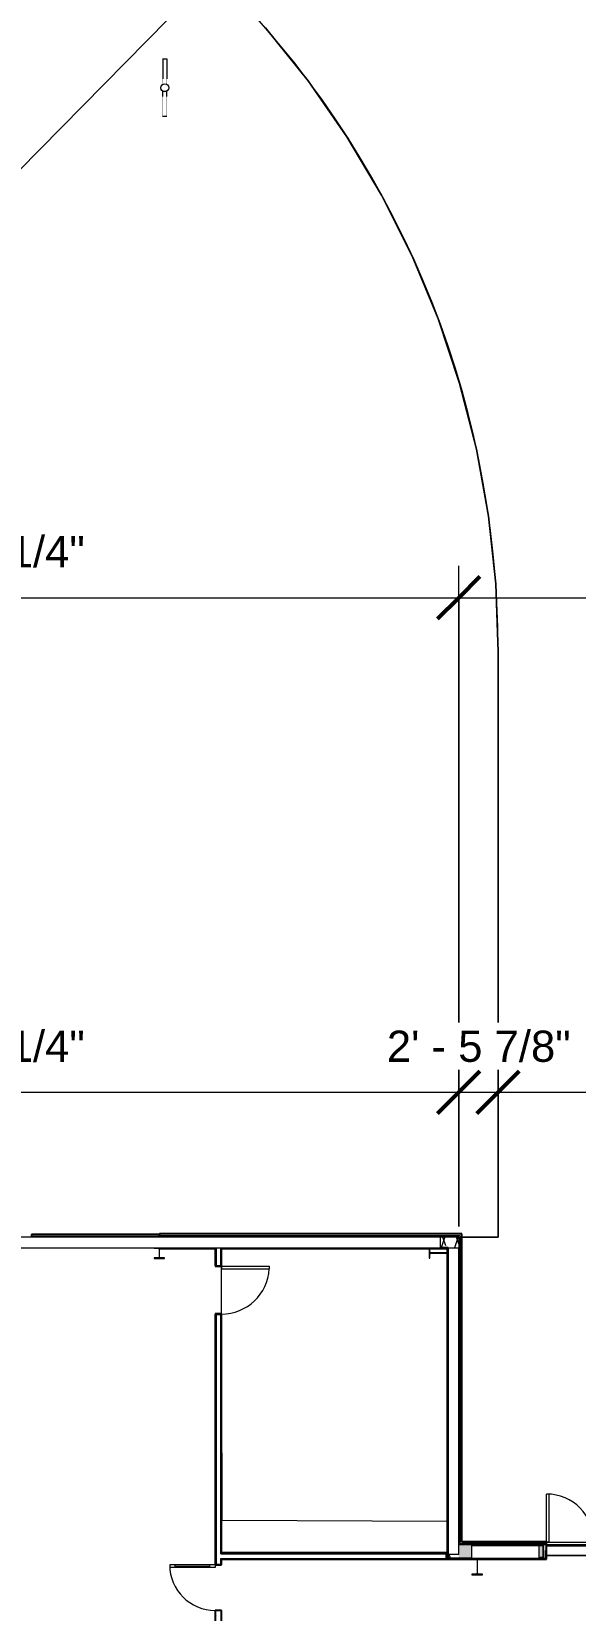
# Model space of a CAD drawing. Header units: inches. Extents: x 20008 to 27263, y -26025 to -19005.
# Drawn here: x 22459 to 22870, y -21174 to -19980 of the extents above; entities that cross this region are included whole.
import ezdxf

# ---------------------------------------------------------------- set-up
doc = ezdxf.new("R2010")
doc.units = ezdxf.units.IN
doc.header["$MEASUREMENT"] = 0
doc.linetypes.add('Dash', pattern=[0.25, 0.125, -0.125])
for name, color, linetype, lineweight in [('A-ANNO-DIMS', 211, 'Continuous', 9), ('A-ANNO-DIMS-256', 211, 'Continuous', 9), ('A-DOOR', 31, 'Continuous', 9), ('A-DOOR-GLAZ', 31, 'Continuous', 15), ('A-FLOR', 192, 'Continuous', 9), ('A-WALL', 113, 'Continuous', 9), ('A-WALL-PATT', 111, 'Continuous', 25), ('C-TOPO', 7, 'Continuous', 9), ('E-LITE-EQPM', 33, 'Continuous', 9), ('E-LITE-EQPM-HDLN', 30, 'Dash', 9), ('EOP-PR', 4, 'Continuous', 13), ('I-WALL', 2, 'Continuous', 9), ('L-SITE-WALL', 31, 'Continuous', 9), ('S-BEAM', 12, 'Continuous', 9), ('S-COLS', 52, 'Continuous', 9)]:
    doc.layers.add(name, color=color, linetype=linetype, lineweight=lineweight)
doc.styles.add('Arial_2', font='arial.ttf', dxfattribs={"height": 23.60479})
doc.dimstyles.new('Arrow_-_3_32__Arial_1', dxfattribs={"dimscale": 12, "dimtxt": 24, "dimasz": 2.666667, "dimexe": 2, "dimexo": 0, "dimgap": 1.333333, "dimtad": 1, "dimjust": 3, "dimdec": 5, "dimrnd": 0.03125, "dimzin": 1, "dimdsep": 46, "dimlunit": 4, "dimtxsty": 'Arial_2', "dimblk1": 'OPEN30', "dimblk2": 'OPEN30', "dimsah": 1, "dimcen": 0.09, "dimazin": 0, "dimtfac": 1, "dimtdec": 4, "dimtix": 1, "dimtmove": 0, "dimatfit": 2, "dimfxl": 1, "dimtvp": 1, "dimtfill": 1, "dimfrac": 2, "dimtolj": 1, "dimtzin": 0, "dimarcsym": 2})
doc.dimstyles.new('Linear_-_3_32__Arial_1', dxfattribs={"dimscale": 12, "dimtxt": 24, "dimasz": 2.666667, "dimexe": 2, "dimexo": 1.333333, "dimgap": 1.333333, "dimtad": 1, "dimdec": 4, "dimrnd": 0.0625, "dimzin": 1, "dimdsep": 46, "dimlunit": 4, "dimtxsty": 'Arial_2', "dimblk1": 'OBLIQUE', "dimblk2": 'OBLIQUE', "dimsah": 1, "dimcen": 0.09, "dimdle": 2, "dimazin": 0, "dimtfac": 1, "dimtdec": 4, "dimtix": 1, "dimtmove": 0, "dimatfit": 3, "dimfxl": 1, "dimtvp": 1, "dimtfill": 1, "dimfrac": 2, "dimtolj": 1, "dimtzin": 0, "dimarcsym": 2})
pattern_1 = [(161.57, (1.28, 1.28), (-10.24040374, -0.00056827), [0, -72.858, 8.09, 0]), (18.43, (-1.28, 1.28), (-10.24040374, 0.00056827), [0, -72.858, 8.09, 0]), (108.43, (1.28, 1.28), (5.1184649, -25.6019259), [24.282, -56.666]), (71.57, (-1.28, 1.28), (5.1184649, 25.6019259), [24.282, -56.666])]
pattern_2 = [(0, (0, 0), (0, 32), []), (90, (0, 0), (-32, 2e-15), [])]
pattern_3 = [(0, (0, 0), (81.92, 20.48), [3.379, -58.061, 3.379, -58.061, -327.68]), (0, (0, 0), (81.92, 20.48), [-122.88, 3.379, -119.501, 3.379, -58.061, -143.36]), (0, (0, 0), (81.92, 20.48), [-307.2, 3.379, -37.581, 3.379, -99.021]), (120, (30.72, 10.24), (-58.6962, 60.704801), [3.379, -58.061, 3.379, -58.061, -327.68]), (120, (30.72, 10.24), (-58.6962, 60.704801), [-122.88, 3.379, -119.501, 3.379, -58.061, -143.36]), (120, (30.72, 10.24), (-58.6962, 60.704801), [-307.2, 3.379, -37.581, 3.379, -99.021]), (240, (40.96, 51.2), (-23.2238, -81.184801), [3.379, -58.061, 3.379, -58.061, -327.68]), (240, (40.96, 51.2), (-23.2238, -81.184801), [-122.88, 3.379, -119.501, 3.379, -58.061, -143.36]), (240, (40.96, 51.2), (-23.2238, -81.184801), [-307.2, 3.379, -37.581, 3.379, -99.021])]

# ---------------------------------------------------------------- blocks, each defined once
blk = doc.blocks.new('Struct_Xcel_Sports Complex_rvt-1-Site Plan - Phase 1')
at = {"layer": 'A-FLOR', "color": 7}
for p, q in [((22602.6, -21105.8), (22602.2, -20900.3)), ((22772.6, -21106.6), (22602.6, -21105.8)), ((22847.8, -21132.3), (22919.8, -21132.3))]:
    blk.add_line(p, q, dxfattribs=at)
at = {"layer": 'L-SITE-WALL', "color": 7}
for p, q in [((22847.8, -21124.3), (22919.8, -21124.3)), ((22919.8, -21132.3), (22847.8, -21132.3))]:
    blk.add_line(p, q, dxfattribs=at)
blk = doc.blocks.new('Single-Glass 1 - 2_  10 7_16_ x96_-1573759-Site Plan - Phase 1')
at = {"layer": 'A-DOOR', "lineweight": 13}
for p, q in [((15.21875, 32.8125), (15.21875, 36.8125)), ((17.21875, 36.8125), (15.21875, 36.8125)), ((17.21875, 32.8125), (17.21875, 36.8125)), ((15.21875, 32.8125), (17.21875, 32.8125)), ((15.21875, 6.375), (17.21875, 6.375)), ((15.21875, 2.375), (15.21875, 6.375)), ((17.21875, 2.375), (15.21875, 2.375)), ((17.21875, 2.375), (17.21875, 6.375))]:
    blk.add_line(p, q, dxfattribs=at)
at = {"layer": 'A-DOOR'}
for p, q in [((15.21875, 6.375), (15.21875, 32.8125)), ((17.21875, 6.375), (17.21875, 32.8125))]:
    blk.add_line(p, q, dxfattribs=at)
blk.add_arc((17.21875, 2.375), 34.4375, 90, 180, dxfattribs=at)
at = {"layer": 'A-DOOR-GLAZ'}
blk.add_line((16.21875, 32.8125), (16.21875, 6.375), dxfattribs=at)
blk = doc.blocks.new('Single-Flush - 36_ x 84_-1318930-Site Plan - Phase 1')
at = {"layer": 'A-DOOR', "lineweight": 13}
for p, q in [((16, -2.4), (16, -38.4)), ((18, -2.4), (16, -2.4)), ((18, -2.4), (18, -38.4)), ((18, -38.4), (16, -38.4))]:
    blk.add_line(p, q, dxfattribs=at)
at = {"layer": 'A-DOOR'}
blk.add_arc((18, -2.4), 36.1, 180, 266.8211, dxfattribs=at)
blk = doc.blocks.new('Double-Flush - 72_ x 96_-983185-Site Plan - Phase 1')
at = {"layer": 'A-DOOR', "lineweight": 13}
for p, q in [((-36, -6.6), (-36, -42.6)), ((-36, -6.6), (-34, -6.6)), ((-34, -6.6), (-34, -42.6)), ((34, -6.6), (34, -42.6)), ((36, -6.6), (34, -6.6)), ((36, -6.6), (36, -42.6)), ((-36, -42.6), (-34, -42.6))]:
    blk.add_line(p, q, dxfattribs=at)
at = {"layer": 'A-DOOR'}
for centre, start, end in [((-36, -6.6), 270, 360), ((36, -6.6), 180, 270)]:
    blk.add_arc(centre, 36, start, end, dxfattribs=at)
blk = doc.blocks.new('Lighting-Street_Cooper_Navion-Lumark_4-6-LED-Squares - The Caretaker LED-964008-Site Plan - Phase 1')
at = {"layer": 'E-LITE-EQPM'}
blk.add_line((-1.7, -10.7), (1.6, -10.7), dxfattribs=at)
blk.add_circle((0, -32.4), 3, dxfattribs=at)
at = {"layer": 'E-LITE-EQPM-HDLN'}
for p, q in [((-1.5, -10.7), (-1.5, -29.9)), ((1.5, -10.7), (1.5, -29.9))]:
    blk.add_line(p, q, dxfattribs=at)
blk = doc.blocks.new('Girt_C - 8_D-1405501-Site Plan - Phase 1')
at = {"layer": 'S-BEAM'}
for p, q in [((22767.4, -20891.6), (22075.6, -20891.6)), ((22075.6, -20891.7), (22075.6, -20891.6)), ((22075.6, -20899.4), (22075.6, -20891.7)), ((22767.4, -20891.6), (22767.4, -20891.7)), ((22767.4, -20891.7), (22767.4, -20899.4)), ((22075.6, -20899.6), (22075.6, -20899.4)), ((22075.6, -20899.6), (22767.4, -20899.6)), ((22767.4, -20899.4), (22767.4, -20899.6))]:
    blk.add_line(p, q, dxfattribs=at)
blk = doc.blocks.new('Girt_C - 8_D-1573566-Site Plan - Phase 1')
at = {"layer": 'S-BEAM'}
for p, q in [((22773.4, -20899.6), (22773.4, -21131.5)), ((22773.4, -20899.6), (22773.6, -20899.6)), ((22773.6, -20899.6), (22781.2, -20899.6)), ((22781.2, -20899.6), (22781.4, -20899.6)), ((22781.4, -21131.5), (22781.4, -20899.6)), ((22773.6, -21131.5), (22773.4, -21131.5)), ((22781.2, -21131.5), (22773.6, -21131.5)), ((22781.4, -21131.5), (22781.2, -21131.5))]:
    blk.add_line(p, q, dxfattribs=at)
blk = doc.blocks.new('Girt_Z - 10_D-1263224-Site Plan - Phase 1')
at = {"layer": 'S-BEAM'}
for p, q in [((22791.4, -21124.9), (22791.4, -21124.3)), ((22842.1, -21124.3), (22791.4, -21124.3)), ((22791.4, -21134.1), (22791.4, -21124.9)), ((22791.4, -21124.9), (22791.4, -21124.9)), ((22842.1, -21124.9), (22791.4, -21124.9)), ((22842.1, -21124.9), (22791.4, -21124.9)), ((22791.4, -21134.3), (22791.4, -21134.1)), ((22791.4, -21134.3), (22842.1, -21134.3)), ((22842.1, -21124.3), (22842.1, -21124.9)), ((22842.1, -21124.9), (22842.1, -21124.9)), ((22842.1, -21124.9), (22842.1, -21134.1)), ((22842.1, -21134.1), (22842.1, -21134.3))]:
    blk.add_line(p, q, dxfattribs=at)
blk = doc.blocks.new('DIMBLOCK47-Site Plan - Phase 1')
at = {"layer": 'A-ANNO-DIMS-256', "transparency": 16777216}
for p, q in [((22091.2, -20449.1), (22596.2, -19935.9)), ((22091.1, -20426.5), (22091.4, -20471.7)), ((22113.9, -20448.9), (22068.6, -20449.3))]:
    blk.add_line(p, q, dxfattribs=at)
at = {"layer": 'A-ANNO-DIMS-256', "lineweight": 50, "transparency": 16777216}
for q in [(22567.7, -19952.7), (22579.9, -19964.7)]:
    blk.add_line((22596.2, -19935.9), q, dxfattribs=at)
at = {"layer": 'A-ANNO-DIMS-256', "transparency": 16777216}
blk.add_arc((22091.2, -20449.1), 720, 43.5506, 47.3703, dxfattribs=at)
at = {"layer": 'A-ANNO-DIMS-256', "color": 0, "transparency": 16777216, "insert": (22274.8, -20196.1), "char_height": 23.6, "width": 122.289, "attachment_point": 1, "rotation": 45.4605, "line_spacing_factor": 0.938532, "style": 'Arial_2', "bg_fill": 3, "box_fill_scale": 1.25, "bg_fill_color": 0, "bg_fill_transparency": 0}
blk.add_mtext('60\' - 0"', dxfattribs=at)
blk = doc.blocks.new('_Open30')
at = {"color": 0, "linetype": 'ByBlock', "lineweight": -2}
for p, q in [((-1, 0.268), (0, 0)), ((0, 0), (-1, -0.268)), ((0, 0), (-1, 0))]:
    blk.add_line(p, q, dxfattribs=at)
blk = doc.blocks.new('DIMBLOCK80-Site Plan - Phase 1')
at = {"layer": 'A-ANNO-DIMS-256', "transparency": 16777216}
for p, q in [((22058.1, -20883.6), (22058.1, -20384.3)), ((22781.4, -20883.6), (22781.4, -20384.3)), ((22058.1, -20408.3), (22781.4, -20408.3)), ((22058.1, -20408.3), (22058.1, -20883.6)), ((22781.4, -20408.3), (22781.4, -20883.6))]:
    blk.add_line(p, q, dxfattribs=at)
at = {"layer": 'A-ANNO-DIMS-256', "lineweight": 50, "transparency": 16777216}
for p, q in [((22058.1, -20408.3), (22074.1, -20392.3)), ((22781.4, -20408.3), (22797.4, -20392.3)), ((22058.1, -20408.3), (22042.1, -20424.3)), ((22781.4, -20408.3), (22765.4, -20424.3))]:
    blk.add_line(p, q, dxfattribs=at)
at = {"layer": 'A-ANNO-DIMS-256', "color": 0, "transparency": 16777216, "insert": (22341.5, -20361.7), "char_height": 23.605, "width": 187.865, "attachment_point": 1, "line_spacing_factor": 0.938532, "style": 'Arial_2', "bg_fill": 3, "box_fill_scale": 1.25, "bg_fill_color": 0, "bg_fill_transparency": 0}
blk.add_mtext('60\' - 3 1/4"', dxfattribs=at)
blk = doc.blocks.new('_Oblique')
at = {"color": 0, "linetype": 'ByBlock', "lineweight": -2}
blk.add_line((-0.5, -0.5), (0.5, 0.5), dxfattribs=at)
blk = doc.blocks.new('DIMBLOCK81-Site Plan - Phase 1')
at = {"layer": 'A-ANNO-DIMS-256', "transparency": 16777216}
for p, q in [((22781.4, -20883.6), (22781.4, -20384.3)), ((26281.4, -21112.4), (26281.4, -20384.3)), ((22781.4, -20408.3), (26281.4, -20408.3)), ((22781.4, -20408.3), (22781.4, -20883.6)), ((26281.4, -20408.3), (26281.4, -21112.4))]:
    blk.add_line(p, q, dxfattribs=at)
at = {"layer": 'A-ANNO-DIMS-256', "lineweight": 50, "transparency": 16777216}
for p, q in [((22781.4, -20408.3), (22797.4, -20392.3)), ((26281.4, -20408.3), (26297.4, -20392.3)), ((22781.4, -20408.3), (22765.4, -20424.3)), ((26281.4, -20408.3), (26265.4, -20424.3))]:
    blk.add_line(p, q, dxfattribs=at)
at = {"layer": 'A-ANNO-DIMS-256', "color": 0, "transparency": 16777216, "insert": (24471.4, -20361.7), "char_height": 23.6, "width": 144, "attachment_point": 1, "line_spacing_factor": 0.938532, "style": 'Arial_2', "bg_fill": 3, "box_fill_scale": 1.25, "bg_fill_color": 0, "bg_fill_transparency": 0}
blk.add_mtext('291\' - 8"', dxfattribs=at)
blk = doc.blocks.new('DIMBLOCK93-Site Plan - Phase 1')
at = {"layer": 'A-ANNO-DIMS-256', "transparency": 16777216}
for p, q in [((22058.1, -20883.6), (22058.1, -20758.1)), ((22781.4, -20883.6), (22781.4, -20758.1)), ((22058.1, -20782.1), (22781.4, -20782.1)), ((22058.1, -20782.1), (22058.1, -20883.6)), ((22781.4, -20782.1), (22781.4, -20883.6))]:
    blk.add_line(p, q, dxfattribs=at)
at = {"layer": 'A-ANNO-DIMS-256', "lineweight": 50, "transparency": 16777216}
for p, q in [((22058.1, -20782.1), (22074.1, -20766.1)), ((22781.4, -20782.1), (22797.4, -20766.1)), ((22058.1, -20782.1), (22042.1, -20798.1)), ((22781.4, -20782.1), (22765.4, -20798.1))]:
    blk.add_line(p, q, dxfattribs=at)
at = {"layer": 'A-ANNO-DIMS-256', "color": 0, "transparency": 16777216, "insert": (22341.5, -20735.5), "char_height": 23.605, "width": 187.865, "attachment_point": 1, "line_spacing_factor": 0.938532, "style": 'Arial_2', "bg_fill": 3, "box_fill_scale": 1.25, "bg_fill_color": 0, "bg_fill_transparency": 0}
blk.add_mtext('60\' - 3 1/4"', dxfattribs=at)
blk = doc.blocks.new('DIMBLOCK94-Site Plan - Phase 1')
at = {"layer": 'A-ANNO-DIMS-256', "transparency": 16777216}
for p, q in [((22781.4, -20883.6), (22781.4, -20758.1)), ((22811.2, -20775.5), (22811.2, -20806.1)), ((22811.2, -20782.1), (22811.2, -20775.5)), ((22781.4, -20782.1), (22811.2, -20782.1)), ((22781.4, -20782.1), (22781.4, -20883.6))]:
    blk.add_line(p, q, dxfattribs=at)
at = {"layer": 'A-ANNO-DIMS-256', "lineweight": 50, "transparency": 16777216}
for p, q in [((22781.4, -20782.1), (22797.4, -20766.1)), ((22811.2, -20782.1), (22827.2, -20766.1)), ((22781.4, -20782.1), (22765.4, -20798.1)), ((22811.2, -20782.1), (22795.2, -20798.1))]:
    blk.add_line(p, q, dxfattribs=at)
at = {"layer": 'A-ANNO-DIMS-256', "color": 0, "transparency": 16777216, "insert": (22727.1, -20735.5), "char_height": 23.605, "width": 166.154, "attachment_point": 1, "line_spacing_factor": 0.938532, "style": 'Arial_2', "bg_fill": 3, "box_fill_scale": 1.25, "bg_fill_color": 0, "bg_fill_transparency": 0}
blk.add_mtext('2\' - 5 7/8"', dxfattribs=at)
blk = doc.blocks.new('DIMBLOCK95-Site Plan - Phase 1')
at = {"layer": 'A-ANNO-DIMS-256', "lineweight": 50, "transparency": 16777216}
for p, q in [((22811.2, -20782.1), (22827.2, -20766.1)), ((23099.2, -20782.1), (23115.2, -20766.1)), ((22811.2, -20782.1), (22795.2, -20798.1)), ((23099.2, -20782.1), (23083.2, -20798.1))]:
    blk.add_line(p, q, dxfattribs=at)
at = {"layer": 'A-ANNO-DIMS-256', "transparency": 16777216}
for p, q in [((22811.2, -20775.5), (22811.2, -20806.1)), ((22811.2, -20782.1), (22811.2, -20775.5)), ((23099.2, -20775.5), (23099.2, -20806.1)), ((23099.2, -20782.1), (23099.2, -20775.5)), ((22811.2, -20782.1), (23099.2, -20782.1))]:
    blk.add_line(p, q, dxfattribs=at)
at = {"layer": 'A-ANNO-DIMS-256', "color": 0, "transparency": 16777216, "insert": (22904.3, -20735.5), "char_height": 23.6, "width": 122.289, "attachment_point": 1, "line_spacing_factor": 0.938532, "style": 'Arial_2', "bg_fill": 3, "box_fill_scale": 1.25, "bg_fill_color": 0, "bg_fill_transparency": 0}
blk.add_mtext('24\' - 0"', dxfattribs=at)

msp = doc.modelspace()

# ---------------------------------------------------------------- hatches: boundary and pattern name
at = {"layer": 'A-WALL-PATT', "lineweight": 9, "transparency": 33554649}
msp.add_hatch(color=256, dxfattribs=at).paths.add_polyline_path([(22555.202725, -20891.199085), (22555.202725, -20889.624285), (22458.577725, -20889.624285), (22458.577725, -20891.199085), (22538.774416, -20891.199085)], flags=0)
at = {"layer": 'A-WALL-PATT', "lineweight": 9}
h = msp.add_hatch(dxfattribs=at)
h.set_pattern_fill('FP_12', color=256, style=0, pattern_type=2)
h.set_pattern_definition(pattern_2)
h.paths.add_polyline_path([(22555.265225, -20891.55281), (22782.390225, -20891.55281), (22782.390225, -20890.55281), (22555.265225, -20890.55281)], flags=0)
h = msp.add_hatch(dxfattribs=at)
h.set_pattern_fill('FP_10', color=256, style=0, pattern_type=2)
h.set_pattern_definition(pattern_1)
h.paths.add_polyline_path([(22773.625557, -20899.55281), (22781.390225, -20899.55281), (22781.390225, -20891.55281), (22767.390225, -20891.662185), (22767.390225, -20899.55281), (22773.577725, -20899.55281)], flags=0)
h = msp.add_hatch(dxfattribs=at)
h.set_pattern_fill('FP_12', color=256, style=0, pattern_type=2)
h.set_pattern_definition(pattern_2)
h.paths.add_polyline_path([(22782.390225, -21135.05281), (22782.390225, -21134.30281), (22781.390225, -21134.30281), (22781.390225, -21135.05281)], flags=0)
h.paths.add_polyline_path([(22781.390225, -21124.30281), (22782.390225, -21124.30281), (22782.390225, -20891.55281), (22781.390225, -20891.55281), (22781.390225, -21109.214601)], flags=0)
h = msp.add_hatch(dxfattribs=at)
h.set_pattern_fill('FP_9', color=256, style=0, pattern_type=2)
h.set_pattern_definition(pattern_3)
h.paths.add_polyline_path([(22598.024991, -21475.42781), (22598.024991, -21423.67781), (22599.774991, -21423.67781), (22599.774991, -21423.05281), (22597.399991, -21423.05281), (22597.399991, -21475.42781)], flags=0)
h.paths.add_polyline_path([(22599.774991, -21391.05281), (22599.774991, -21390.42781), (22598.024991, -21390.42781), (22598.024991, -21174.39656), (22599.774991, -21174.39656), (22599.774991, -21173.77156), (22597.399991, -21173.77156), (22597.399991, -21391.05281)], flags=0)
h.paths.add_polyline_path([(22599.774991, -21139.33406), (22599.774991, -21138.70906), (22598.024991, -21138.70906), (22598.024991, -20950.24031), (22599.774991, -20950.24031), (22599.774991, -20949.61531), (22597.399991, -20949.61531), (22597.399991, -21139.33406)], flags=0)
h.paths.add_polyline_path([(22599.774991, -20913.61531), (22599.774991, -20912.99031), (22598.024991, -20912.99031), (22598.024991, -20899.55281), (22597.399991, -20899.55281), (22597.399991, -20913.61531)], flags=0)
h = msp.add_hatch(dxfattribs=at)
h.set_pattern_fill('FP_9', color=256, style=0, pattern_type=2)
h.set_pattern_definition(pattern_3)
h.paths.add_polyline_path([(22601.524991, -21475.42781), (22602.149991, -21475.42781), (22602.149991, -21423.05281), (22599.774991, -21423.05281), (22599.774991, -21423.67781), (22601.524991, -21423.67781), (22601.524991, -21431.789601)], flags=0)
h.paths.add_polyline_path([(22602.149991, -21391.05281), (22602.149991, -21341.05281), (22601.524991, -21341.05281), (22601.524991, -21390.42781), (22599.774991, -21390.42781), (22599.774991, -21391.05281)], flags=0)
h.paths.add_polyline_path([(22602.149991, -21337.55281), (22602.149991, -21196.30281), (22601.524991, -21196.30281), (22601.524991, -21337.55281)], flags=0)
h.paths.add_polyline_path([(22602.149991, -21192.80281), (22602.149991, -21173.77156), (22599.774991, -21173.77156), (22599.774991, -21174.39656), (22601.524991, -21174.39656), (22601.524991, -21192.80281)], flags=0)
h.paths.add_polyline_path([(22599.774991, -21139.33406), (22602.149991, -21139.33406), (22602.149991, -21134.42781), (22601.524991, -21134.42781), (22601.524991, -21138.70906), (22599.774991, -21138.70906)], flags=0)
h.paths.add_polyline_path([(22601.524991, -21130.92781), (22602.149991, -21130.92781), (22602.149991, -20949.61531), (22599.774991, -20949.61531), (22599.774991, -20950.24031), (22601.524991, -20950.24031), (22601.524991, -21055.452101)], flags=0)
h.paths.add_polyline_path([(22599.774991, -20913.61531), (22602.149991, -20913.61531), (22602.149991, -20899.55281), (22601.524991, -20899.55281), (22601.524991, -20912.99031), (22599.774991, -20912.99031)], flags=0)
h = msp.add_hatch(dxfattribs=at)
h.set_pattern_fill('FP_12', color=256, style=0, pattern_type=2)
h.set_pattern_definition(pattern_2)
h.paths.add_polyline_path([(22782.390225, -21124.30281), (22847.765225, -21124.30281), (22847.765225, -21123.30281), (22782.390225, -21123.30281)], flags=0)
h.paths.add_polyline_path([(25980.265225, -21124.30281), (25981.015225, -21124.30281), (25981.015225, -21123.30281), (25968.765225, -21123.30281), (25968.765225, -21124.30281), (25974.405225, -21124.30281)], flags=0)
h.paths.add_polyline_path([(23037.515225, -21124.30281), (25932.765225, -21124.30281), (25932.765225, -21123.30281), (23037.515225, -21123.30281)], flags=0)
h.paths.add_polyline_path([(22919.765225, -21124.30281), (22929.515225, -21124.30281), (22929.515225, -21123.30281), (22919.765225, -21123.30281)], flags=0)
h = msp.add_hatch(dxfattribs=at)
h.set_pattern_fill('FP_9', color=256, style=0, pattern_type=2)
h.set_pattern_definition(pattern_3)
h.paths.add_polyline_path([(22772.015225, -21130.92781), (22772.640225, -21130.92781), (22772.640225, -21130.30281), (22602.149991, -21130.30281), (22602.149991, -21130.92781), (22752.555749, -21130.92781)], flags=0)
h = msp.add_hatch(dxfattribs=at)
h.set_pattern_fill('FP_9', color=256, style=0, pattern_type=2)
h.set_pattern_definition(pattern_3)
h.paths.add_polyline_path([(22602.149991, -21135.05281), (22772.640225, -21135.05281), (22772.640225, -21130.92781), (22772.015225, -21130.92781), (22772.015225, -21134.42781), (22602.149991, -21134.42781)], flags=0)
h = msp.add_hatch(dxfattribs=at)
h.set_pattern_fill('FP_10', color=256, style=0, pattern_type=2)
h.set_pattern_definition(pattern_1)
h.paths.add_polyline_path([(22781.365105, -21134.30281), (22781.390225, -21134.30281), (22781.28085, -21131.46281), (22773.390225, -21131.46281), (22773.390225, -21134.30281), (22781.364797, -21134.30281)], flags=0)
h = msp.add_hatch(dxfattribs=at)
h.set_pattern_fill('FP_10', color=256, style=0, pattern_type=2)
h.set_pattern_definition(pattern_1)
h.paths.add_polyline_path([(25969.515225, -21134.30281), (25974.405225, -21134.193437), (25974.405225, -21124.302812), (25968.765225, -21124.30281), (25968.765225, -21128.42781), (25969.515225, -21128.42781), (25969.515225, -21134.193437)], flags=0)
h.paths.add_polyline_path([(22781.390225, -21134.30281), (22791.390225, -21134.193435), (22791.390225, -21124.30281), (22781.390225, -21124.30281), (22781.390225, -21131.46281)], flags=0)
h.paths.add_polyline_path([(22928.765225, -21134.30281), (22928.765225, -21128.42781), (22929.515225, -21128.42781), (22929.515225, -21124.30281), (22919.765225, -21124.30281), (22919.765225, -21128.42781), (22920.515225, -21128.42781), (22920.515225, -21134.30281)], flags=0)
h.paths.add_polyline_path([(25932.015225, -21134.30281), (25932.015225, -21128.42781), (25932.765225, -21128.42781), (25932.765225, -21124.30281), (25927.125225, -21124.412185), (25927.125225, -21134.30281)], flags=0)
h.paths.add_polyline_path([(23038.265225, -21134.30281), (23040.155225, -21134.193435), (23040.155225, -21124.30281), (23037.515225, -21124.30281), (23037.515225, -21128.42781), (23038.265225, -21128.42781), (23038.265225, -21134.27769)], flags=0)
h.paths.add_polyline_path([(22847.015225, -21134.30281), (22847.015225, -21128.42781), (22847.765225, -21128.42781), (22847.765225, -21124.30281), (22842.125225, -21124.412185), (22842.125225, -21134.30281)], flags=0)
at = {"layer": 'S-COLS'}
h = msp.add_hatch(dxfattribs=at)
h.set_pattern_fill('FP_8', color=256, style=0, pattern_type=2)
h.set_pattern_definition([(45, (0, 0), (-25.342707, 25.342707), []), (45, (0, 38.4), (-25.342707, 25.342707), [])])
h.paths.add_polyline_path([(22791.390225, -21146.80281), (22799.390225, -21146.80281), (22799.390225, -21146.369217), (22796.226163, -21146.369217), (22795.737265, -21146.166708), (22795.534757, -21145.67781), (22795.534757, -21135.42781), (22795.737265, -21134.938912), (22796.226163, -21134.736404), (22799.390225, -21134.736404), (22799.390225, -21134.30281), (22791.390225, -21134.30281), (22791.390225, -21134.736404), (22794.554288, -21134.736404), (22795.043186, -21134.938912), (22795.245694, -21135.42781), (22795.245694, -21145.67781), (22795.043186, -21146.166708), (22794.554288, -21146.369217), (22791.390225, -21146.369217)], flags=0)

# ---------------------------------------------------------------- linework, layer by layer
at = {"layer": 'A-WALL', "lineweight": 25}
for p, q in [((22555.202725, -20889.624285), (22458.577725, -20889.624285)), ((22458.577725, -20889.624285), (22458.577725, -20891.199085)), ((22458.577725, -20891.199085), (22555.202725, -20891.199085)), ((22555.202725, -20891.199085), (22555.202725, -20889.624285)), ((22783.890225, -20889.05281), (22555.265225, -20889.05281)), ((22555.265225, -20889.05281), (22555.265225, -20891.598976)), ((22783.890225, -21121.80281), (22783.890225, -20889.05281)), ((22555.265225, -20899.52769), (22555.265225, -20900.30281)), ((22555.265225, -20900.30281), (22597.399991, -20900.30281)), ((22602.149991, -20900.30281), (22772.640225, -20900.30281)), ((22772.640225, -20900.30281), (22772.640225, -21130.30281)), ((22847.765225, -21121.80281), (22783.890225, -21121.80281)), ((22847.765225, -21135.05281), (22847.765225, -21121.80281)), ((22772.640225, -21135.05281), (22847.765225, -21135.05281))]:
    msp.add_line(p, q, dxfattribs=at)
at = {"layer": 'A-WALL'}
for p, q in [((22782.390225, -20890.55281), (22555.265225, -20890.55281)), ((22781.390225, -20891.55281), (22767.390225, -20891.55281)), ((22781.390225, -20891.55281), (22781.390225, -20899.55281)), ((22782.390225, -20890.55281), (22782.390225, -21123.30281)), ((22597.399991, -20899.55281), (22597.399991, -20900.30281)), ((22598.024991, -20899.55281), (22598.024991, -20912.99031)), ((22601.524991, -20912.99031), (22601.524991, -20899.55281)), ((22602.149991, -20899.55281), (22602.149991, -20900.30281)), ((22773.390225, -20899.55281), (22767.390225, -20899.55281)), ((22598.024991, -20912.99031), (22601.524991, -20912.99031)), ((22601.524991, -20950.24031), (22598.024991, -20950.24031)), ((22598.024991, -20950.24031), (22598.024991, -21138.70906)), ((22601.524991, -21130.92781), (22601.524991, -20950.24031)), ((22847.765225, -21123.30281), (22782.390225, -21123.30281)), ((22601.524991, -21130.92781), (22772.015225, -21130.92781)), ((22601.524991, -21138.70906), (22601.524991, -21134.42781)), ((22601.524991, -21134.42781), (22772.015225, -21134.42781)), ((22772.015225, -21134.42781), (22772.015225, -21130.92781)), ((22773.390225, -21131.46281), (22773.390225, -21134.30281)), ((22791.390225, -21134.30281), (22773.390225, -21134.30281)), ((22791.390225, -21124.30281), (22781.390225, -21124.30281)), ((22781.390225, -21135.05281), (22781.390225, -21134.30281)), ((22782.390225, -21135.05281), (22782.390225, -21134.30281)), ((22847.765225, -21124.30281), (22842.125225, -21124.30281)), ((22842.125225, -21134.30281), (22847.015225, -21134.30281)), ((22847.765225, -21128.42781), (22847.015225, -21128.42781)), ((22847.015225, -21134.30281), (22847.015225, -21128.42781)), ((22598.024991, -21138.70906), (22601.524991, -21138.70906))]:
    msp.add_line(p, q, dxfattribs=at)
at = {"layer": 'C-TOPO'}
for p, q in [((22667.625, -20017.605469), (22635.375, -19977.585938)), ((22635.375, -19977.585938), (22667.625, -20017.605469)), ((22696.937988, -20059.82373), (22667.625, -20017.605469)), ((22667.625, -20017.605469), (22696.937988, -20059.82373)), ((22723.164551, -20104.026855), (22696.937988, -20059.82373)), ((22696.937988, -20059.82373), (22723.164551, -20104.026855)), ((22746.169922, -20149.986328), (22723.164551, -20104.026855)), ((22723.164551, -20104.026855), (22746.169922, -20149.986328)), ((22765.838379, -20197.470703), (22746.169922, -20149.986328)), ((22746.169922, -20149.986328), (22765.838379, -20197.470703)), ((22782.070313, -20246.238281), (22765.838379, -20197.470703)), ((22765.838379, -20197.470703), (22782.070313, -20246.238281)), ((22794.780762, -20296.038574), (22782.070313, -20246.238281)), ((22782.070313, -20246.238281), (22794.780762, -20296.038574)), ((22803.906738, -20346.618164), (22794.780762, -20296.038574)), ((22794.780762, -20296.038574), (22803.906738, -20346.618164)), ((22809.401367, -20397.720703), (22803.906738, -20346.618164)), ((22803.906738, -20346.618164), (22809.401367, -20397.720703)), ((22811.235352, -20449.085449), (22809.401367, -20397.720703)), ((22809.401367, -20397.720703), (22811.235352, -20449.085449)), ((22811.235352, -20891.553223), (22811.235352, -20449.085449)), ((22811.235352, -20449.085449), (22811.235352, -20891.553223)), ((22783.890225, -20891.553223), (22811.235352, -20891.553223)), ((22811.235352, -20891.553223), (22783.890225, -20891.553223)), ((22919.765225, -21124.948242), (22847.765225, -21124.948242)), ((22847.765225, -21124.948242), (22919.765225, -21124.948242))]:
    msp.add_line(p, q, dxfattribs=at)
at = {"layer": 'EOP-PR'}
for p, q in [((22811.235225, -20891.55281), (22811.235225, -20449.085554)), ((22783.890225, -20891.55281), (22811.235225, -20891.55281))]:
    msp.add_line(p, q, dxfattribs=at)
msp.add_arc((22091.235225, -20449.085554), 720, 0, 90, dxfattribs=at)
at = {"layer": 'I-WALL', "lineweight": 25}
for p, q in [((22597.399991, -20900.30281), (22597.399991, -20913.61531)), ((22602.149991, -20913.61531), (22602.149991, -20900.30281)), ((22597.399991, -20913.61531), (22602.149991, -20913.61531)), ((22597.399991, -20949.61531), (22597.399991, -21139.33406)), ((22602.149991, -20949.61531), (22597.399991, -20949.61531)), ((22602.149991, -21130.30281), (22602.149991, -20949.61531)), ((22772.640225, -21130.30281), (22602.149991, -21130.30281)), ((22602.149991, -21139.33406), (22602.149991, -21135.05281)), ((22602.149991, -21135.05281), (22772.640225, -21135.05281)), ((22772.640225, -21135.05281), (22772.640225, -21130.30281)), ((22597.399991, -21139.33406), (22602.149991, -21139.33406)), ((22597.399991, -21173.77156), (22597.399991, -21391.05281)), ((22602.149991, -21173.77156), (22597.399991, -21173.77156)), ((22602.149991, -21192.17781), (22602.149991, -21173.77156))]:
    msp.add_line(p, q, dxfattribs=at)
at = {"layer": 'L-SITE-WALL'}
for p, q in [((22458.515225, -20889.55281), (22555.265225, -20889.55281)), ((22847.765225, -21122.30281), (22919.765225, -21122.30281)), ((22919.765225, -21124.30281), (22847.765225, -21124.30281))]:
    msp.add_line(p, q, dxfattribs=at)
at = {"layer": 'S-COLS', "lineweight": 15}
for p, q in [((22551.140225, -20899.55281), (22551.140225, -20899.986404)), ((22551.140225, -20899.986404), (22554.304288, -20899.986404)), ((22554.304288, -20907.369217), (22551.140225, -20907.369217)), ((22551.140225, -20907.369217), (22551.140225, -20907.80281)), ((22551.140225, -20907.80281), (22559.140225, -20907.80281)), ((22554.995694, -20900.67781), (22554.995694, -20906.67781)), ((22555.284757, -20906.67781), (22555.284757, -20900.67781)), ((22555.976163, -20899.986404), (22559.140225, -20899.986404)), ((22559.140225, -20907.369217), (22555.976163, -20907.369217)), ((22559.140225, -20899.986404), (22559.140225, -20899.55281)), ((22559.140225, -20907.80281), (22559.140225, -20907.369217)), ((22759.140225, -20899.55281), (22759.140225, -20907.55281)), ((22759.140225, -20907.55281), (22759.573819, -20907.55281)), ((22759.573819, -20902.716873), (22759.573819, -20899.55281)), ((22759.573819, -20907.55281), (22759.573819, -20904.388748)), ((22772.265225, -20903.408279), (22760.265225, -20903.408279)), ((22760.265225, -20903.697342), (22772.265225, -20903.697342)), ((22773.390225, -20899.55281), (22772.956632, -20899.55281)), ((22772.956632, -20899.55281), (22772.956632, -20902.716873)), ((22772.956632, -20904.388748), (22772.956632, -20907.55281)), ((22772.956632, -20907.55281), (22773.390225, -20907.55281)), ((22791.390225, -21134.30281), (22791.390225, -21134.736404)), ((22791.390225, -21134.736404), (22794.554288, -21134.736404)), ((22795.245694, -21135.42781), (22795.245694, -21145.67781)), ((22795.534757, -21145.67781), (22795.534757, -21135.42781)), ((22796.226163, -21134.736404), (22799.390225, -21134.736404)), ((22799.390225, -21134.736404), (22799.390225, -21134.30281)), ((22845.515225, -21124.30281), (22842.625225, -21124.30281)), ((22842.625225, -21134.30281), (22845.515225, -21134.30281)), ((22843.061225, -21124.73881), (22844.989225, -21125.044176)), ((22844.989225, -21133.561445), (22843.061225, -21133.86681)), ((22844.989225, -21125.044176), (22844.989225, -21133.561445)), ((22845.515225, -21134.30281), (22845.515225, -21124.30281)), ((22794.554288, -21146.369217), (22791.390225, -21146.369217)), ((22791.390225, -21146.369217), (22791.390225, -21146.80281)), ((22791.390225, -21146.80281), (22799.390225, -21146.80281)), ((22799.390225, -21146.369217), (22796.226163, -21146.369217)), ((22799.390225, -21146.80281), (22799.390225, -21146.369217))]:
    msp.add_line(p, q, dxfattribs=at)
for centre, radius, start, end in [((22554.304288, -20900.67781), 0.691406, 0, 90), ((22554.304288, -20906.67781), 0.691406, 270, 0), ((22555.976163, -20900.67781), 0.691406, 90, 180), ((22555.976163, -20906.67781), 0.691406, 180, 270), ((22760.265225, -20902.716873), 0.691406, 180, 270), ((22760.265225, -20904.388748), 0.691406, 90, 180), ((22772.265225, -20902.716873), 0.691406, 270, 0), ((22772.265225, -20904.388748), 0.691406, 0, 90), ((22794.554288, -21135.42781), 0.691406, 0, 90), ((22796.226163, -21135.42781), 0.691406, 90, 180), ((22843.061225, -21124.30281), 0.436, 180, 270), ((22843.061225, -21134.30281), 0.436, 90, 180), ((22794.554288, -21145.67781), 0.691406, 270, 0), ((22796.226163, -21145.67781), 0.691406, 180, 270)]:
    msp.add_arc(centre, radius, start, end, dxfattribs=at)

# ---------------------------------------------------------------- block references
at = {"layer": 'A-DOOR'}
for name, p, rotation in [('Single-Flush - 36_ x 84_-1318930-Site Plan - Phase 1', (22599.774991, -20931.61531), 89.99999999999959), ('Double-Flush - 72_ x 96_-983185-Site Plan - Phase 1', (22883.765225, -21128.42781), 180), ('Single-Glass 1 - 2_  10 7_16_ x96_-1573759-Site Plan - Phase 1', (22599.774991, -21156.55281), 89.99999999999959)]:
    msp.add_blockref(name, p, dxfattribs=dict(at, rotation=rotation))
at = {"layer": 'E-LITE-EQPM'}
msp.add_blockref('Lighting-Street_Cooper_Navion-Lumark_4-6-LED-Squares - The Caretaker LED-964008-Site Plan - Phase 1', (22559.282998, -19990.363642), dxfattribs=at)
at = {"layer": 'E-LITE-EQPM', "rotation": 180}
msp.add_blockref('Lighting-Street_Cooper_Navion-Lumark_4-6-LED-Squares - The Caretaker LED-964008-Site Plan - Phase 1', (22559.187453, -20055.241978), dxfattribs=at)
at = {"layer": 'S-BEAM'}
for name in ['Girt_C - 8_D-1405501-Site Plan - Phase 1', 'Girt_C - 8_D-1573566-Site Plan - Phase 1', 'Girt_Z - 10_D-1263224-Site Plan - Phase 1']:
    msp.add_blockref(name, (0, 0), dxfattribs=at)

# ---------------------------------------------------------------- next in the draw order: dimensions: what is measured, and where the dimension line sits
at = {"layer": 'A-ANNO-DIMS'}
dim = msp.add_radius_dim(center=(22091.235225, -20449.085554), mpoint=(22596.243975, -19935.893423), dimstyle='Arrow_-_3_32__Arial_1', override={"dimpost": '<>'}, dxfattribs=at)
dim.commit()
dim.dimension.update_dxf_attribs({"geometry": 'DIMBLOCK47-Site Plan - Phase 1', "text_midpoint": (22312.52267, -20184.218078)})

# ---------------------------------------------------------------- next in the draw order: dimensions: what is measured, and where the dimension line sits
dim = msp.add_linear_dim(base=(22781.390225, -20408.348155), p1=(22058.140225, -20899.55281), p2=(22781.390225, -20899.55281), dimstyle='Linear_-_3_32__Arial_1', override={"dimpost": '<>', "dimfxl": 723.25}, dxfattribs=at)
dim.commit()
dim.dimension.update_dxf_attribs({"geometry": 'DIMBLOCK80-Site Plan - Phase 1', "text_midpoint": (22419.765225, -20380.135172)})

# ---------------------------------------------------------------- next in the draw order: dimensions: what is measured, and where the dimension line sits
dim = msp.add_linear_dim(base=(26281.390225, -20408.348155), p1=(22781.390225, -20899.55281), p2=(26281.390225, -21128.42781), dimstyle='Linear_-_3_32__Arial_1', override={"dimpost": '<>', "dimfxl": 3507.475412}, dxfattribs=at)
dim.commit()
dim.dimension.update_dxf_attribs({"geometry": 'DIMBLOCK81-Site Plan - Phase 1', "text_midpoint": (24531.390225, -20380.296187)})

# ---------------------------------------------------------------- next in the draw order: dimensions: what is measured, and where the dimension line sits
dim = msp.add_linear_dim(base=(22781.390225, -20782.124624), p1=(22058.140225, -20899.55281), p2=(22781.390225, -20899.55281), dimstyle='Linear_-_3_32__Arial_1', override={"dimpost": '<>', "dimfxl": 723.25}, dxfattribs=at)
dim.commit()
dim.dimension.update_dxf_attribs({"geometry": 'DIMBLOCK93-Site Plan - Phase 1', "text_midpoint": (22419.765225, -20753.911641)})

# ---------------------------------------------------------------- next in the draw order: dimensions: what is measured, and where the dimension line sits
dim = msp.add_linear_dim(base=(22811.235225, -20782.124624), p1=(22781.390225, -20899.55281), p2=(22811.235225, -20759.497207), dimstyle='Linear_-_3_32__Arial_1', override={"dimpost": '<>', "dimfxl": 143.200196}, dxfattribs=at)
dim.commit()
dim.dimension.update_dxf_attribs({"geometry": 'DIMBLOCK94-Site Plan - Phase 1', "text_midpoint": (22796.312725, -20753.919692)})

# ---------------------------------------------------------------- next in the draw order: block references
at = {"lineweight": 5}
msp.add_blockref('Struct_Xcel_Sports Complex_rvt-1-Site Plan - Phase 1', (0, 0), dxfattribs=at)

# ---------------------------------------------------------------- next in the draw order: dimensions: what is measured, and where the dimension line sits
at = {"layer": 'A-ANNO-DIMS'}
dim = msp.add_linear_dim(base=(23099.235225, -20782.124624), p1=(22811.235225, -20759.497207), p2=(23099.235225, -20759.497207), dimstyle='Linear_-_3_32__Arial_1', override={"dimpost": '<>', "dimfxl": 288}, dxfattribs=at)
dim.commit()
dim.dimension.update_dxf_attribs({"geometry": 'DIMBLOCK95-Site Plan - Phase 1', "text_midpoint": (22955.235225, -20754.072656)})

doc.saveas('drawing.dxf')
